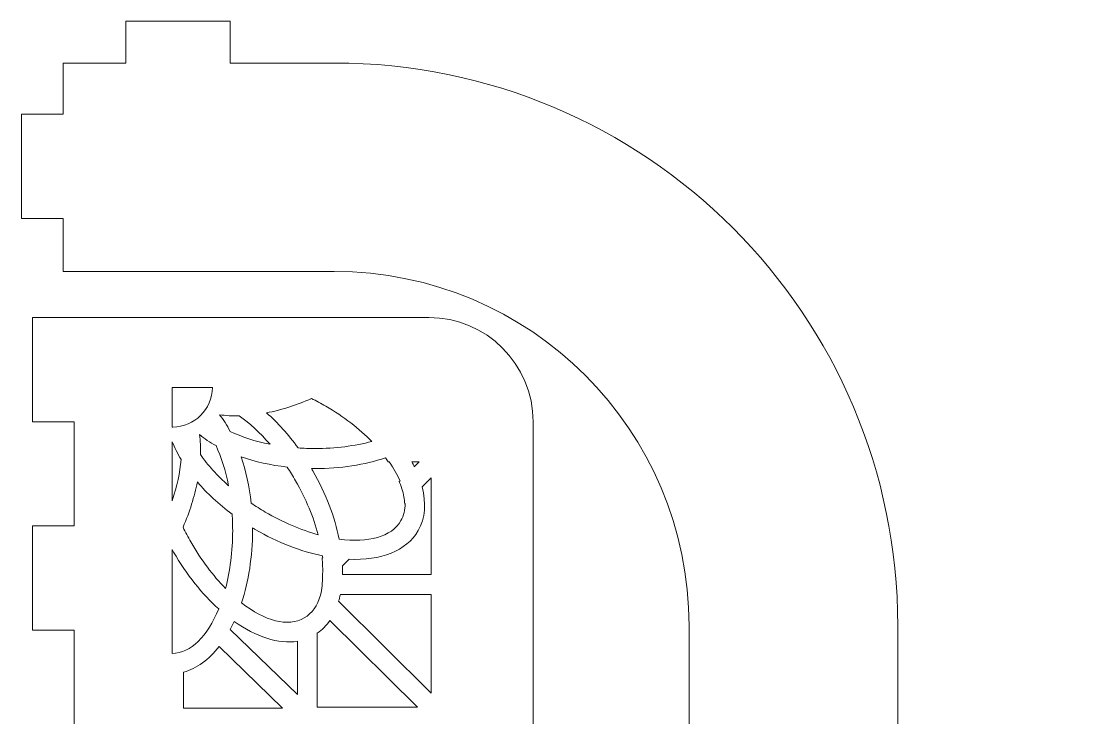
# Model space of a CAD drawing. Header units: millimetres. Extents: x -184 to 140, y -164 to 195.
# Drawn here: x 60.7 to 137.4, y -28.8 to 21.3 of the extents above; entities that cross this region are included whole.
import ezdxf

# ---------------------------------------------------------------- set-up
doc = ezdxf.new("R2010")
doc.units = ezdxf.units.MM
doc.header["$MEASUREMENT"] = 0
doc.layers.add('Layer 1', color=7, linetype='Continuous')

msp = doc.modelspace()

# ---------------------------------------------------------------- linework, layer by layer
at = {"layer": 'Layer 1', "color": 250, "lineweight": 15}
for points, knots in [([(63.6924, 18.3334), (63.6924, 18.3334), (63.6924, 14.6472), (63.6924, 14.6472), (63.6924, 14.6472), (63.6924, 14.6472), (60.6924, 14.6472), (60.6924, 14.6472), (60.6924, 14.6472), (60.6924, 14.6472), (60.6924, 7.1478), (60.6924, 7.1478), (60.6924, 7.1478), (60.6924, 7.1478), (63.6924, 7.1478), (63.6924, 7.1478), (63.6924, 7.1478), (63.6924, 7.1478), (63.6924, 3.3336), (63.6924, 3.3336), (63.6924, 3.3336), (63.6924, 3.3336), (83.1915, 3.3336), (83.1915, 3.3336), (83.1915, 3.3336), (97.2793, 3.3336), (108.692, -8.0795), (108.692, -22.1673), (108.692, -22.1673), (108.692, -22.1673), (108.692, -49.1671), (108.692, -49.1671), (108.692, -49.1671), (108.692, -53.2985), (112.0614, -56.6679), (116.1914, -56.6679), (116.1914, -56.6679), (116.1914, -56.6679), (123.6921, -56.6679), (123.6921, -56.6679), (123.6921, -56.6679), (123.6921, -56.6679), (126.6921, -56.6679), (126.6921, -56.6679), (126.6921, -56.6679), (126.6921, -56.6679), (126.6921, -49.1671), (126.6921, -49.1671), (126.6921, -49.1671), (126.6921, -49.1671), (123.6921, -49.1671), (123.6921, -49.1671), (123.6921, -49.1671), (123.6921, -49.1671), (123.6921, -22.1673), (123.6921, -22.1673), (123.6921, -22.1673), (123.6921, 0.1999), (105.5597, 18.3334), (83.1915, 18.3334), (83.1915, 18.3334), (83.1915, 18.3334), (75.6921, 18.3334), (75.6921, 18.3334), (75.6921, 18.3334), (75.6921, 18.3334), (75.6921, 21.3334), (75.6921, 21.3334), (75.6921, 21.3334), (75.6921, 21.3334), (68.1917, 21.3334), (68.1917, 21.3334), (68.1917, 21.3334), (68.1917, 21.3334), (68.1917, 18.3334), (68.1917, 18.3334), (68.1917, 18.3334), (68.1917, 18.3334), (63.6924, 18.3334), (63.6924, 18.3334)], [0, 0, 0, 0, 0.047619, 0.047619, 0.047619, 0.047619, 0.0952381, 0.0952381, 0.0952381, 0.0952381, 0.1428571, 0.1428571, 0.1428571, 0.1428571, 0.1904762, 0.1904762, 0.1904762, 0.1904762, 0.2380952, 0.2380952, 0.2380952, 0.2380952, 0.2857143, 0.2857143, 0.2857143, 0.2857143, 0.3333333, 0.3333333, 0.3333333, 0.3333333, 0.3809524, 0.3809524, 0.3809524, 0.3809524, 0.4285714, 0.4285714, 0.4285714, 0.4285714, 0.4761905, 0.4761905, 0.4761905, 0.4761905, 0.5238095, 0.5238095, 0.5238095, 0.5238095, 0.5714286, 0.5714286, 0.5714286, 0.5714286, 0.6190476, 0.6190476, 0.6190476, 0.6190476, 0.6666667, 0.6666667, 0.6666667, 0.6666667, 0.7142857, 0.7142857, 0.7142857, 0.7142857, 0.7619048, 0.7619048, 0.7619048, 0.7619048, 0.8095238, 0.8095238, 0.8095238, 0.8095238, 0.8571429, 0.8571429, 0.8571429, 0.8571429, 0.9047619, 0.9047619, 0.9047619, 0.9047619, 1, 1, 1, 1]), ([(64.4833, -7.4759), (64.4833, -7.4759), (61.4833, -7.4759), (61.4833, -7.4759), (61.4833, -7.4759), (61.4833, -7.4759), (61.4833, 0.0249), (61.4833, 0.0249), (61.4833, 0.0249), (61.4833, 0.0249), (64.4833, 0.0249), (64.4833, 0.0249), (64.4833, 0.0249), (64.4833, 0.0249), (89.9839, 0.0249), (89.9839, 0.0249), (89.9839, 0.0249), (94.1138, 0.0249), (97.4832, -3.3445), (97.4832, -7.4759), (97.4832, -7.4759), (97.4832, -7.4759), (97.4832, -41.4156), (97.4832, -41.4156), (97.4832, -41.4156), (97.4832, -57.9383), (113.9604, -71.4154), (130.4831, -71.4154), (130.4831, -71.4154), (130.4831, -71.4154), (130.4831, -110.5738), (130.4831, -110.5738), (130.4831, -110.5738), (130.4831, -112.0526), (131.2821, -113.3187), (132.6163, -113.9569), (132.6163, -113.9569), (135.4551, -115.313), (137.4159, -118.2125), (137.4159, -121.5678), (137.4159, -121.5678), (137.4159, -124.9248), (135.4551, -127.8228), (132.6163, -129.1801), (132.6163, -129.1801), (131.2821, -129.8183), (130.4831, -131.0847), (130.4831, -132.5631), (130.4831, -132.5631), (130.4831, -132.5631), (130.4831, -134.5794), (130.4831, -134.5794), (130.4831, -134.5794), (130.4831, -134.5794), (127.4831, -134.5794), (127.4831, -134.5794), (127.4831, -134.5794), (127.4831, -134.5794), (127.4831, -142.0787), (127.4831, -142.0787), (127.4831, -142.0787), (127.4831, -142.0787), (130.4831, -142.0787), (130.4831, -142.0787), (130.4831, -142.0787), (130.4831, -142.0787), (130.4831, -153.1717), (130.4831, -153.1717), (130.4831, -153.1717), (130.4831, -153.1717), (117.4303, -153.1717), (117.4303, -153.1717), (117.4303, -153.1717), (116.6048, -153.1717), (115.931, -152.498), (115.931, -151.671), (115.931, -151.671), (115.931, -150.8456), (115.2572, -150.1717), (114.4303, -150.1717), (114.4303, -150.1717), (114.4303, -150.1717), (77.5361, -150.1717), (77.5361, -150.1717), (77.5361, -150.1717), (76.7106, -150.1717), (76.0368, -150.8456), (76.0368, -151.671), (76.0368, -151.671), (76.0368, -152.498), (75.363, -153.1717), (74.5361, -153.1717), (74.5361, -153.1717), (74.5361, -153.1717), (64.4833, -153.1717), (64.4833, -153.1717), (64.4833, -153.1717), (64.4833, -153.1717), (64.4833, -142.4755), (64.4833, -142.4755), (64.4833, -142.4755), (64.4833, -142.4755), (61.4833, -142.4755), (61.4833, -142.4755), (61.4833, -142.4755), (61.4833, -142.4755), (61.4833, -134.9762), (61.4833, -134.9762), (61.4833, -134.9762), (61.4833, -134.9762), (64.4833, -134.9762), (64.4833, -134.9762), (64.4833, -134.9762), (64.4833, -134.9762), (64.4833, -127.4755), (64.4833, -127.4755), (64.4833, -127.4755), (64.4833, -127.4755), (61.4833, -127.4755), (61.4833, -127.4755), (61.4833, -127.4755), (61.4833, -127.4755), (61.4833, -119.9764), (61.4833, -119.9764), (61.4833, -119.9764), (61.4833, -119.9764), (64.4833, -119.9764), (64.4833, -119.9764), (64.4833, -119.9764), (64.4833, -119.9764), (64.4833, -112.4756), (64.4833, -112.4756), (64.4833, -112.4756), (64.4833, -112.4756), (61.4833, -112.4756), (61.4833, -112.4756), (61.4833, -112.4756), (61.4833, -112.4756), (61.4833, -104.9762), (61.4833, -104.9762), (61.4833, -104.9762), (61.4833, -104.9762), (64.4833, -104.9762), (64.4833, -104.9762), (64.4833, -104.9762), (64.4833, -104.9762), (64.4833, -97.4755), (64.4833, -97.4755), (64.4833, -97.4755), (64.4833, -97.4755), (61.4833, -97.4755), (61.4833, -97.4755), (61.4833, -97.4755), (61.4833, -97.4755), (61.4833, -89.9761), (61.4833, -89.9761), (61.4833, -89.9761), (61.4833, -89.9761), (64.4833, -89.9761), (64.4833, -89.9761), (64.4833, -89.9761), (64.4833, -89.9761), (64.4833, -82.4757), (64.4833, -82.4757), (64.4833, -82.4757), (64.4833, -82.4757), (61.4833, -82.4757), (61.4833, -82.4757), (61.4833, -82.4757), (61.4833, -82.4757), (61.4833, -74.9764), (61.4833, -74.9764), (61.4833, -74.9764), (61.4833, -74.9764), (64.4833, -74.9764), (64.4833, -74.9764), (64.4833, -74.9764), (64.4833, -74.9764), (64.4833, -67.4756), (64.4833, -67.4756), (64.4833, -67.4756), (64.4833, -67.4756), (61.4833, -67.4756), (61.4833, -67.4756), (61.4833, -67.4756), (61.4833, -67.4756), (61.4833, -59.9763), (61.4833, -59.9763), (61.4833, -59.9763), (61.4833, -59.9763), (64.4833, -59.9763), (64.4833, -59.9763), (64.4833, -59.9763), (64.4833, -59.9763), (64.4833, -52.4758), (64.4833, -52.4758), (64.4833, -52.4758), (64.4833, -52.4758), (61.4833, -52.4758), (61.4833, -52.4758), (61.4833, -52.4758), (61.4833, -52.4758), (61.4833, -44.9765), (61.4833, -44.9765), (61.4833, -44.9765), (61.4833, -44.9765), (64.4833, -44.9765), (64.4833, -44.9765), (64.4833, -44.9765), (64.4833, -44.9765), (64.4833, -37.4757), (64.4833, -37.4757), (64.4833, -37.4757), (64.4833, -37.4757), (61.4833, -37.4757), (61.4833, -37.4757), (61.4833, -37.4757), (61.4833, -37.4757), (61.4833, -29.975), (61.4833, -29.975), (61.4833, -29.975), (61.4833, -29.975), (64.4833, -29.975), (64.4833, -29.975), (64.4833, -29.975), (64.4833, -29.975), (64.4833, -22.476), (64.4833, -22.476), (64.4833, -22.476), (64.4833, -22.476), (61.4833, -22.476), (61.4833, -22.476), (61.4833, -22.476), (61.4833, -22.476), (61.4833, -14.9752), (61.4833, -14.9752), (61.4833, -14.9752), (61.4833, -14.9752), (64.4833, -14.9752), (64.4833, -14.9752), (64.4833, -14.9752), (64.4833, -14.9752), (64.4833, -7.4759), (64.4833, -7.4759)], [0, 0, 0, 0, 0.016129, 0.016129, 0.016129, 0.016129, 0.0322581, 0.0322581, 0.0322581, 0.0322581, 0.0483871, 0.0483871, 0.0483871, 0.0483871, 0.0645161, 0.0645161, 0.0645161, 0.0645161, 0.0806452, 0.0806452, 0.0806452, 0.0806452, 0.0967742, 0.0967742, 0.0967742, 0.0967742, 0.1129032, 0.1129032, 0.1129032, 0.1129032, 0.1290323, 0.1290323, 0.1290323, 0.1290323, 0.1451613, 0.1451613, 0.1451613, 0.1451613, 0.1612903, 0.1612903, 0.1612903, 0.1612903, 0.1774194, 0.1774194, 0.1774194, 0.1774194, 0.1935484, 0.1935484, 0.1935484, 0.1935484, 0.2096774, 0.2096774, 0.2096774, 0.2096774, 0.2258065, 0.2258065, 0.2258065, 0.2258065, 0.2419355, 0.2419355, 0.2419355, 0.2419355, 0.2580645, 0.2580645, 0.2580645, 0.2580645, 0.2741935, 0.2741935, 0.2741935, 0.2741935, 0.2903226, 0.2903226, 0.2903226, 0.2903226, 0.3064516, 0.3064516, 0.3064516, 0.3064516, 0.3225806, 0.3225806, 0.3225806, 0.3225806, 0.3387097, 0.3387097, 0.3387097, 0.3387097, 0.3548387, 0.3548387, 0.3548387, 0.3548387, 0.3709677, 0.3709677, 0.3709677, 0.3709677, 0.3870968, 0.3870968, 0.3870968, 0.3870968, 0.4032258, 0.4032258, 0.4032258, 0.4032258, 0.4193548, 0.4193548, 0.4193548, 0.4193548, 0.4354839, 0.4354839, 0.4354839, 0.4354839, 0.4516129, 0.4516129, 0.4516129, 0.4516129, 0.4677419, 0.4677419, 0.4677419, 0.4677419, 0.483871, 0.483871, 0.483871, 0.483871, 0.5, 0.5, 0.5, 0.5, 0.516129, 0.516129, 0.516129, 0.516129, 0.5322581, 0.5322581, 0.5322581, 0.5322581, 0.5483871, 0.5483871, 0.5483871, 0.5483871, 0.5645161, 0.5645161, 0.5645161, 0.5645161, 0.5806452, 0.5806452, 0.5806452, 0.5806452, 0.5967742, 0.5967742, 0.5967742, 0.5967742, 0.6129032, 0.6129032, 0.6129032, 0.6129032, 0.6290323, 0.6290323, 0.6290323, 0.6290323, 0.6451613, 0.6451613, 0.6451613, 0.6451613, 0.6612903, 0.6612903, 0.6612903, 0.6612903, 0.6774194, 0.6774194, 0.6774194, 0.6774194, 0.6935484, 0.6935484, 0.6935484, 0.6935484, 0.7096774, 0.7096774, 0.7096774, 0.7096774, 0.7258065, 0.7258065, 0.7258065, 0.7258065, 0.7419355, 0.7419355, 0.7419355, 0.7419355, 0.7580645, 0.7580645, 0.7580645, 0.7580645, 0.7741935, 0.7741935, 0.7741935, 0.7741935, 0.7903226, 0.7903226, 0.7903226, 0.7903226, 0.8064516, 0.8064516, 0.8064516, 0.8064516, 0.8225806, 0.8225806, 0.8225806, 0.8225806, 0.8387097, 0.8387097, 0.8387097, 0.8387097, 0.8548387, 0.8548387, 0.8548387, 0.8548387, 0.8709677, 0.8709677, 0.8709677, 0.8709677, 0.8870968, 0.8870968, 0.8870968, 0.8870968, 0.9032258, 0.9032258, 0.9032258, 0.9032258, 0.9193548, 0.9193548, 0.9193548, 0.9193548, 0.9354839, 0.9354839, 0.9354839, 0.9354839, 0.9516129, 0.9516129, 0.9516129, 0.9516129, 0.9677419, 0.9677419, 0.9677419, 0.9677419, 1, 1, 1, 1]), ([(74.4327, -5.0092), (74.4119, -6.5886), (73.1387, -7.8618), (71.572, -7.8618), (71.572, -7.8618), (71.572, -7.8618), (71.5318, -7.8604), (71.5318, -7.8604), (71.5318, -7.8604), (71.5318, -7.8604), (71.5318, -5.0092), (71.5318, -5.0092), (71.5318, -5.0092), (71.5318, -5.0092), (74.4327, -5.0092), (74.4327, -5.0092)], [0, 0, 0, 0, 0.2, 0.2, 0.2, 0.2, 0.4, 0.4, 0.4, 0.4, 0.6, 0.6, 0.6, 0.6, 1, 1, 1, 1]), ([(81.5546, -5.8058), (80.456, -6.2923), (79.3621, -6.6366), (78.3203, -6.8405), (78.3203, -6.8405), (79.1165, -7.5436), (79.8856, -8.3924), (80.5897, -9.3653), (80.5897, -9.3653), (80.9813, -9.3915), (81.3792, -9.4066), (81.7846, -9.4066), (81.7846, -9.4066), (83.2687, -9.4066), (84.6661, -9.2204), (85.8899, -8.894), (85.8899, -8.894), (84.9885, -7.9846), (83.8653, -7.1122), (82.5713, -6.3569), (82.5713, -6.3569), (82.2337, -6.1586), (81.8932, -5.9752), (81.5546, -5.8058)], [0, 0, 0, 0, 0.1428571, 0.1428571, 0.1428571, 0.1428571, 0.2857143, 0.2857143, 0.2857143, 0.2857143, 0.4285714, 0.4285714, 0.4285714, 0.4285714, 0.5714286, 0.5714286, 0.5714286, 0.5714286, 0.7142857, 0.7142857, 0.7142857, 0.7142857, 1, 1, 1, 1]), ([(76.3606, -7.0571), (75.8618, -7.0666), (75.3848, -7.0377), (74.9372, -6.9714), (74.9372, -6.9714), (75.2127, -7.3312), (75.4716, -7.7337), (75.7073, -8.1733), (75.7073, -8.1733), (76.5247, -8.5702), (77.4948, -8.887), (78.5683, -9.0994), (78.5683, -9.0994), (77.8543, -8.2682), (77.1032, -7.5778), (76.3606, -7.0571)], [0, 0, 0, 0, 0.2, 0.2, 0.2, 0.2, 0.4, 0.4, 0.4, 0.4, 0.6, 0.6, 0.6, 0.6, 1, 1, 1, 1]), ([(74.6863, -9.1985), (74.2496, -8.9547), (73.8513, -8.6887), (73.4957, -8.4033), (73.4957, -8.4033), (73.5578, -8.8552), (73.5811, -9.335), (73.5687, -9.8352), (73.5687, -9.8352), (74.0813, -10.5902), (74.7636, -11.355), (75.5877, -12.0828), (75.5877, -12.0828), (75.381, -11.0022), (75.0723, -10.024), (74.6863, -9.1985)], [0, 0, 0, 0, 0.2, 0.2, 0.2, 0.2, 0.4, 0.4, 0.4, 0.4, 0.6, 0.6, 0.6, 0.6, 1, 1, 1, 1]), ([(72.1781, -10.2057), (71.9206, -9.7746), (71.7071, -9.3417), (71.5389, -8.9159), (71.5389, -8.9159), (71.5389, -8.9159), (71.5318, -8.9339), (71.5318, -8.9339), (71.5318, -8.9339), (71.5318, -8.9339), (71.5318, -13.1602), (71.5318, -13.1602), (71.5318, -13.1602), (71.8874, -12.1198), (72.1037, -11.1165), (72.1781, -10.2057)], [0, 0, 0, 0, 0.2, 0.2, 0.2, 0.2, 0.4, 0.4, 0.4, 0.4, 0.6, 0.6, 0.6, 0.6, 1, 1, 1, 1]), ([(79.803, -10.7405), (78.611, -10.6054), (77.4948, -10.3517), (76.4915, -10.0018), (76.4915, -10.0018), (76.8319, -11.0132), (77.0785, -12.1378), (77.208, -13.3352), (77.208, -13.3352), (77.5333, -13.556), (77.8709, -13.7708), (78.2222, -13.9747), (78.2222, -13.9747), (79.5067, -14.7258), (80.8088, -15.2716), (82.0312, -15.6063), (82.0312, -15.6063), (81.7006, -14.3635), (81.1588, -13.0392), (80.4119, -11.7328), (80.4119, -11.7328), (80.2165, -11.3896), (80.0122, -11.0587), (79.803, -10.7405)], [0, 0, 0, 0, 0.1428571, 0.1428571, 0.1428571, 0.1428571, 0.2857143, 0.2857143, 0.2857143, 0.2857143, 0.4285714, 0.4285714, 0.4285714, 0.4285714, 0.5714286, 0.5714286, 0.5714286, 0.5714286, 0.7142857, 0.7142857, 0.7142857, 0.7142857, 1, 1, 1, 1]), ([(86.8681, -10.072), (85.3716, -10.5683), (83.6367, -10.852), (81.7846, -10.852), (81.7846, -10.852), (81.7087, -10.852), (81.6329, -10.8509), (81.5585, -10.8509), (81.5585, -10.8509), (81.5888, -10.9031), (81.6191, -10.9553), (81.6495, -11.0093), (81.6495, -11.0093), (82.5893, -12.6546), (83.219, -14.3427), (83.539, -15.9207), (83.539, -15.9207), (85.6239, -16.2071), (87.3034, -15.7771), (87.9801, -14.5935), (87.9801, -14.5935), (88.1882, -14.2284), (88.2877, -13.8163), (88.2877, -13.3711), (88.2877, -13.3711), (88.2877, -13.3711), (88.2503, -13.4085), (88.2503, -13.4085), (88.2503, -13.4085), (88.2503, -13.4085), (88.2503, -13.3877), (88.2503, -13.3877), (88.2503, -13.3877), (88.2503, -13.3877), (88.2432, -13.2635), (88.2432, -13.2635), (88.2432, -13.2635), (88.2432, -13.2635), (88.2323, -13.1369), (88.2323, -13.1369), (88.2323, -13.1369), (88.2323, -13.1369), (88.2157, -13.006), (88.2157, -13.006), (88.2157, -13.006), (88.2157, -13.006), (88.1939, -12.8709), (88.1939, -12.8709), (88.1939, -12.8709), (88.1939, -12.8709), (88.1663, -12.733), (88.1663, -12.733), (88.1663, -12.733), (88.1663, -12.733), (88.1332, -12.5911), (88.1332, -12.5911), (88.1332, -12.5911), (88.1332, -12.5911), (88.0947, -12.4465), (88.0947, -12.4465), (88.0947, -12.4465), (88.0947, -12.4465), (88.0506, -12.299), (88.0506, -12.299), (88.0506, -12.299), (88.0506, -12.299), (87.9995, -12.1488), (87.9995, -12.1488), (87.9995, -12.1488), (87.9995, -12.1488), (87.9444, -11.9946), (87.9444, -11.9946), (87.9444, -11.9946), (87.9444, -11.9946), (87.8824, -11.8387), (87.8824, -11.8387), (87.8824, -11.8387), (87.8824, -11.8387), (87.8605, -11.7893), (87.8605, -11.7893), (87.8605, -11.7893), (87.8605, -11.7893), (87.9127, -11.7367), (87.9127, -11.7367), (87.9127, -11.7367), (87.7225, -11.2905), (87.4608, -10.8301), (87.1355, -10.3669), (87.1355, -10.3669), (87.1355, -10.3669), (87.0667, -10.3669), (87.0667, -10.3669), (87.0667, -10.3669), (87.0667, -10.3669), (86.8681, -10.072), (86.8681, -10.072)], [0, 0, 0, 0, 0.04, 0.04, 0.04, 0.04, 0.08, 0.08, 0.08, 0.08, 0.12, 0.12, 0.12, 0.12, 0.16, 0.16, 0.16, 0.16, 0.2, 0.2, 0.2, 0.2, 0.24, 0.24, 0.24, 0.24, 0.28, 0.28, 0.28, 0.28, 0.32, 0.32, 0.32, 0.32, 0.36, 0.36, 0.36, 0.36, 0.4, 0.4, 0.4, 0.4, 0.44, 0.44, 0.44, 0.44, 0.48, 0.48, 0.48, 0.48, 0.52, 0.52, 0.52, 0.52, 0.56, 0.56, 0.56, 0.56, 0.6, 0.6, 0.6, 0.6, 0.64, 0.64, 0.64, 0.64, 0.68, 0.68, 0.68, 0.68, 0.72, 0.72, 0.72, 0.72, 0.76, 0.76, 0.76, 0.76, 0.8, 0.8, 0.8, 0.8, 0.84, 0.84, 0.84, 0.84, 0.88, 0.88, 0.88, 0.88, 0.92, 0.92, 0.92, 0.92, 1, 1, 1, 1]), ([(88.7562, -10.3669), (88.8207, -10.484), (88.8828, -10.6001), (88.9421, -10.7172), (88.9421, -10.7172), (88.9421, -10.7172), (89.2949, -10.3669), (89.2949, -10.3669), (89.2949, -10.3669), (89.2949, -10.3669), (88.7562, -10.3669), (88.7562, -10.3669)], [0, 0, 0, 0, 0.25, 0.25, 0.25, 0.25, 0.5, 0.5, 0.5, 0.5, 1, 1, 1, 1]), ([(75.8452, -14.1289), (74.8807, -13.4096), (74.0386, -12.6243), (73.344, -11.814), (73.344, -11.814), (73.1387, -12.8628), (72.7969, -13.961), (72.316, -15.0648), (72.316, -15.0648), (72.4882, -15.419), (72.6759, -15.7757), (72.8784, -16.1299), (72.8784, -16.1299), (73.6195, -17.4295), (74.4782, -18.5609), (75.3697, -19.4689), (75.3697, -19.4689), (75.6978, -18.2261), (75.8837, -16.8051), (75.8837, -15.2948), (75.8837, -15.2948), (75.8837, -14.8994), (75.8699, -14.511), (75.8452, -14.1289)], [0, 0, 0, 0, 0.1428571, 0.1428571, 0.1428571, 0.1428571, 0.2857143, 0.2857143, 0.2857143, 0.2857143, 0.4285714, 0.4285714, 0.4285714, 0.4285714, 0.5714286, 0.5714286, 0.5714286, 0.5714286, 0.7142857, 0.7142857, 0.7142857, 0.7142857, 1, 1, 1, 1]), ([(89.5016, -12.1682), (89.8046, -13.3228), (89.733, -14.4129), (89.2176, -15.3156), (89.2176, -15.3156), (88.3769, -16.7874), (86.5249, -17.4722), (84.2498, -17.3773), (84.2498, -17.3773), (84.2498, -17.3773), (83.7771, -17.8458), (83.7771, -17.8458), (83.7771, -17.8458), (83.7855, -18.0578), (83.787, -18.2659), (83.7827, -18.4712), (83.7827, -18.4712), (83.7827, -18.4712), (90.1602, -18.4712), (90.1602, -18.4712), (90.1602, -18.4712), (90.1602, -18.4712), (90.1602, -11.5134), (90.1602, -11.5134), (90.1602, -11.5134), (90.1602, -11.5134), (89.5016, -12.1682), (89.5016, -12.1682)], [0, 0, 0, 0, 0.125, 0.125, 0.125, 0.125, 0.25, 0.25, 0.25, 0.25, 0.375, 0.375, 0.375, 0.375, 0.5, 0.5, 0.5, 0.5, 0.625, 0.625, 0.625, 0.625, 0.75, 0.75, 0.75, 0.75, 1, 1, 1, 1]), ([(82.3385, -17.1317), (80.7855, -16.8065), (79.1264, -16.1715), (77.5072, -15.2275), (77.5072, -15.2275), (77.4422, -15.1886), (77.3777, -15.1502), (77.3114, -15.1103), (77.3114, -15.1103), (77.3128, -15.1724), (77.3128, -15.2342), (77.3128, -15.2948), (77.3128, -15.2948), (77.3128, -17.1952), (77.0235, -18.9743), (76.5204, -20.5025), (76.5204, -20.5025), (78.1852, -21.8061), (79.8524, -22.283), (81.0226, -21.5993), (81.0226, -21.5993), (81.5888, -21.2688), (81.9804, -20.7008), (82.2023, -19.9638), (82.2023, -19.9638), (82.2023, -19.9638), (82.209, -19.9349), (82.209, -19.9349), (82.209, -19.9349), (82.209, -19.9349), (82.2393, -19.779), (82.2393, -19.779), (82.2393, -19.779), (82.2393, -19.779), (82.2668, -19.6178), (82.2668, -19.6178), (82.2668, -19.6178), (82.2668, -19.6178), (82.2905, -19.4523), (82.2905, -19.4523), (82.2905, -19.4523), (82.2905, -19.4523), (82.3095, -19.2802), (82.3095, -19.2802), (82.3095, -19.2802), (82.3095, -19.2802), (82.3261, -19.1052), (82.3261, -19.1052), (82.3261, -19.1052), (82.3261, -19.1052), (82.337, -18.9246), (82.337, -18.9246), (82.337, -18.9246), (82.337, -18.9246), (82.3441, -18.7401), (82.3441, -18.7401), (82.3441, -18.7401), (82.3441, -18.7401), (82.3455, -18.6519), (82.3455, -18.6519), (82.3455, -18.6519), (82.3455, -18.6519), (82.3455, -18.6381), (82.3455, -18.6381), (82.3455, -18.6381), (82.3455, -18.6381), (82.3522, -18.4518), (82.3522, -18.4518), (82.3522, -18.4518), (82.3522, -18.4518), (82.355, -18.2631), (82.355, -18.2631), (82.355, -18.2631), (82.355, -18.2631), (82.3536, -18.0701), (82.3536, -18.0701), (82.3536, -18.0701), (82.3536, -18.0701), (82.3469, -17.8733), (82.3469, -17.8733), (82.3469, -17.8733), (82.3469, -17.8733), (82.337, -17.6719), (82.337, -17.6719), (82.337, -17.6719), (82.337, -17.6719), (82.3081, -17.2958), (82.3081, -17.2958), (82.3081, -17.2958), (82.3081, -17.2958), (82.3536, -17.2517), (82.3536, -17.2517), (82.3536, -17.2517), (82.3494, -17.2118), (82.3441, -17.172), (82.3385, -17.1317)], [0, 0, 0, 0, 0.04, 0.04, 0.04, 0.04, 0.08, 0.08, 0.08, 0.08, 0.12, 0.12, 0.12, 0.12, 0.16, 0.16, 0.16, 0.16, 0.2, 0.2, 0.2, 0.2, 0.24, 0.24, 0.24, 0.24, 0.28, 0.28, 0.28, 0.28, 0.32, 0.32, 0.32, 0.32, 0.36, 0.36, 0.36, 0.36, 0.4, 0.4, 0.4, 0.4, 0.44, 0.44, 0.44, 0.44, 0.48, 0.48, 0.48, 0.48, 0.52, 0.52, 0.52, 0.52, 0.56, 0.56, 0.56, 0.56, 0.6, 0.6, 0.6, 0.6, 0.64, 0.64, 0.64, 0.64, 0.68, 0.68, 0.68, 0.68, 0.72, 0.72, 0.72, 0.72, 0.76, 0.76, 0.76, 0.76, 0.8, 0.8, 0.8, 0.8, 0.84, 0.84, 0.84, 0.84, 0.88, 0.88, 0.88, 0.88, 0.92, 0.92, 0.92, 0.92, 1, 1, 1, 1]), ([(74.8821, -20.9449), (73.6982, -19.8781), (72.575, -18.4892), (71.6408, -16.8534), (71.6408, -16.8534), (71.6038, -16.7899), (71.5678, -16.7253), (71.5318, -16.6604), (71.5318, -16.6604), (71.5318, -16.6604), (71.5332, -24.1489), (71.5332, -24.1489), (71.5332, -24.1489), (72.8812, -24.1489), (74.0842, -22.9018), (74.8821, -20.9449)], [0, 0, 0, 0, 0.2, 0.2, 0.2, 0.2, 0.4, 0.4, 0.4, 0.4, 0.6, 0.6, 0.6, 0.6, 1, 1, 1, 1]), ([(83.6229, -19.9169), (83.5883, -20.0824), (83.5485, -20.2436), (83.503, -20.4006), (83.503, -20.4006), (83.503, -20.4006), (90.1602, -27.0042), (90.1602, -27.0042), (90.1602, -27.0042), (90.1602, -27.0042), (90.1602, -19.9169), (90.1602, -19.9169), (90.1602, -19.9169), (90.1602, -19.9169), (83.6229, -19.9169), (83.6229, -19.9169)], [0, 0, 0, 0, 0.2, 0.2, 0.2, 0.2, 0.4, 0.4, 0.4, 0.4, 0.6, 0.6, 0.6, 0.6, 1, 1, 1, 1]), ([(80.5403, -23.2722), (79.1733, -23.4874), (77.5664, -22.9554), (75.9955, -21.8406), (75.9955, -21.8406), (75.9045, -22.0389), (75.8078, -22.2304), (75.7087, -22.4167), (75.7087, -22.4167), (75.7087, -22.4167), (80.547, -27.1171), (80.547, -27.1171), (80.547, -27.1171), (80.547, -27.1171), (80.5428, -24.8572), (80.5428, -24.8572), (80.5428, -24.8572), (80.5428, -24.8572), (80.5403, -23.2722), (80.5403, -23.2722)], [0, 0, 0, 0, 0.1666667, 0.1666667, 0.1666667, 0.1666667, 0.3333333, 0.3333333, 0.3333333, 0.3333333, 0.5, 0.5, 0.5, 0.5, 0.6666667, 0.6666667, 0.6666667, 0.6666667, 1, 1, 1, 1]), ([(82.8704, -21.7785), (82.621, -22.1451), (82.3205, -22.4566), (81.9691, -22.7018), (81.9691, -22.7018), (81.9691, -22.7018), (81.9691, -28.0199), (81.9691, -28.0199), (81.9691, -28.0199), (81.9691, -28.0199), (89.164, -28.0199), (89.164, -28.0199), (89.164, -28.0199), (89.164, -28.0199), (82.8704, -21.7785), (82.8704, -21.7785)], [0, 0, 0, 0, 0.2, 0.2, 0.2, 0.2, 0.4, 0.4, 0.4, 0.4, 0.6, 0.6, 0.6, 0.6, 1, 1, 1, 1]), ([(74.9135, -23.65), (74.1752, -24.6008), (73.3042, -25.2485), (72.3601, -25.4898), (72.3601, -25.4898), (72.3601, -25.4898), (72.3601, -28.0802), (72.3601, -28.0802), (72.3601, -28.0802), (72.3601, -28.0802), (79.4735, -28.0802), (79.4735, -28.0802), (79.4735, -28.0802), (79.4735, -28.0802), (74.9135, -23.65), (74.9135, -23.65)], [0, 0, 0, 0, 0.2, 0.2, 0.2, 0.2, 0.4, 0.4, 0.4, 0.4, 0.6, 0.6, 0.6, 0.6, 1, 1, 1, 1])]:
    msp.add_open_spline(points, degree=3, knots=knots, dxfattribs=at)
at = {"layer": 'Layer 1', "color": 177, "lineweight": 5}
for points, knots in [([(64.4833, -7.4759), (64.4833, -7.4759), (61.4833, -7.4759), (61.4833, -7.4759), (61.4833, -7.4759), (61.4833, -7.4759), (61.4833, 0.0249), (61.4833, 0.0249), (61.4833, 0.0249), (61.4833, 0.0249), (64.4833, 0.0249), (64.4833, 0.0249), (64.4833, 0.0249), (64.4833, 0.0249), (89.9839, 0.0249), (89.9839, 0.0249), (89.9839, 0.0249), (94.1138, 0.0249), (97.4832, -3.3445), (97.4832, -7.4759), (97.4832, -7.4759), (97.4832, -7.4759), (97.4832, -41.4156), (97.4832, -41.4156), (97.4832, -41.4156), (97.4832, -57.9383), (113.9604, -71.4154), (130.4831, -71.4154), (130.4831, -71.4154), (130.4831, -71.4154), (130.4831, -110.5738), (130.4831, -110.5738), (130.4831, -110.5738), (130.4831, -112.0526), (131.2821, -113.3187), (132.6163, -113.9569), (132.6163, -113.9569), (135.4551, -115.313), (137.4159, -118.2125), (137.4159, -121.5678), (137.4159, -121.5678), (137.4159, -124.9248), (135.4551, -127.8228), (132.6163, -129.1801), (132.6163, -129.1801), (131.2821, -129.8183), (130.4831, -131.0847), (130.4831, -132.5631), (130.4831, -132.5631), (130.4831, -132.5631), (130.4831, -134.5794), (130.4831, -134.5794), (130.4831, -134.5794), (130.4831, -134.5794), (127.4831, -134.5794), (127.4831, -134.5794), (127.4831, -134.5794), (127.4831, -134.5794), (127.4831, -142.0787), (127.4831, -142.0787), (127.4831, -142.0787), (127.4831, -142.0787), (130.4831, -142.0787), (130.4831, -142.0787), (130.4831, -142.0787), (130.4831, -142.0787), (130.4831, -153.1717), (130.4831, -153.1717), (130.4831, -153.1717), (130.4831, -153.1717), (117.4303, -153.1717), (117.4303, -153.1717), (117.4303, -153.1717), (116.6048, -153.1717), (115.931, -152.498), (115.931, -151.671), (115.931, -151.671), (115.931, -150.8456), (115.2572, -150.1717), (114.4303, -150.1717), (114.4303, -150.1717), (114.4303, -150.1717), (77.5361, -150.1717), (77.5361, -150.1717), (77.5361, -150.1717), (76.7106, -150.1717), (76.0368, -150.8456), (76.0368, -151.671), (76.0368, -151.671), (76.0368, -152.498), (75.363, -153.1717), (74.5361, -153.1717), (74.5361, -153.1717), (74.5361, -153.1717), (64.4833, -153.1717), (64.4833, -153.1717), (64.4833, -153.1717), (64.4833, -153.1717), (64.4833, -142.4755), (64.4833, -142.4755), (64.4833, -142.4755), (64.4833, -142.4755), (61.4833, -142.4755), (61.4833, -142.4755), (61.4833, -142.4755), (61.4833, -142.4755), (61.4833, -134.9762), (61.4833, -134.9762), (61.4833, -134.9762), (61.4833, -134.9762), (64.4833, -134.9762), (64.4833, -134.9762), (64.4833, -134.9762), (64.4833, -134.9762), (64.4833, -127.4755), (64.4833, -127.4755), (64.4833, -127.4755), (64.4833, -127.4755), (61.4833, -127.4755), (61.4833, -127.4755), (61.4833, -127.4755), (61.4833, -127.4755), (61.4833, -119.9764), (61.4833, -119.9764), (61.4833, -119.9764), (61.4833, -119.9764), (64.4833, -119.9764), (64.4833, -119.9764), (64.4833, -119.9764), (64.4833, -119.9764), (64.4833, -112.4756), (64.4833, -112.4756), (64.4833, -112.4756), (64.4833, -112.4756), (61.4833, -112.4756), (61.4833, -112.4756), (61.4833, -112.4756), (61.4833, -112.4756), (61.4833, -104.9762), (61.4833, -104.9762), (61.4833, -104.9762), (61.4833, -104.9762), (64.4833, -104.9762), (64.4833, -104.9762), (64.4833, -104.9762), (64.4833, -104.9762), (64.4833, -97.4755), (64.4833, -97.4755), (64.4833, -97.4755), (64.4833, -97.4755), (61.4833, -97.4755), (61.4833, -97.4755), (61.4833, -97.4755), (61.4833, -97.4755), (61.4833, -89.9761), (61.4833, -89.9761), (61.4833, -89.9761), (61.4833, -89.9761), (64.4833, -89.9761), (64.4833, -89.9761), (64.4833, -89.9761), (64.4833, -89.9761), (64.4833, -82.4757), (64.4833, -82.4757), (64.4833, -82.4757), (64.4833, -82.4757), (61.4833, -82.4757), (61.4833, -82.4757), (61.4833, -82.4757), (61.4833, -82.4757), (61.4833, -74.9764), (61.4833, -74.9764), (61.4833, -74.9764), (61.4833, -74.9764), (64.4833, -74.9764), (64.4833, -74.9764), (64.4833, -74.9764), (64.4833, -74.9764), (64.4833, -67.4756), (64.4833, -67.4756), (64.4833, -67.4756), (64.4833, -67.4756), (61.4833, -67.4756), (61.4833, -67.4756), (61.4833, -67.4756), (61.4833, -67.4756), (61.4833, -59.9763), (61.4833, -59.9763), (61.4833, -59.9763), (61.4833, -59.9763), (64.4833, -59.9763), (64.4833, -59.9763), (64.4833, -59.9763), (64.4833, -59.9763), (64.4833, -52.4758), (64.4833, -52.4758), (64.4833, -52.4758), (64.4833, -52.4758), (61.4833, -52.4758), (61.4833, -52.4758), (61.4833, -52.4758), (61.4833, -52.4758), (61.4833, -44.9765), (61.4833, -44.9765), (61.4833, -44.9765), (61.4833, -44.9765), (64.4833, -44.9765), (64.4833, -44.9765), (64.4833, -44.9765), (64.4833, -44.9765), (64.4833, -37.4757), (64.4833, -37.4757), (64.4833, -37.4757), (64.4833, -37.4757), (61.4833, -37.4757), (61.4833, -37.4757), (61.4833, -37.4757), (61.4833, -37.4757), (61.4833, -29.975), (61.4833, -29.975), (61.4833, -29.975), (61.4833, -29.975), (64.4833, -29.975), (64.4833, -29.975), (64.4833, -29.975), (64.4833, -29.975), (64.4833, -22.476), (64.4833, -22.476), (64.4833, -22.476), (64.4833, -22.476), (61.4833, -22.476), (61.4833, -22.476), (61.4833, -22.476), (61.4833, -22.476), (61.4833, -14.9752), (61.4833, -14.9752), (61.4833, -14.9752), (61.4833, -14.9752), (64.4833, -14.9752), (64.4833, -14.9752), (64.4833, -14.9752), (64.4833, -14.9752), (64.4833, -7.4759), (64.4833, -7.4759)], [0, 0, 0, 0, 0.016129, 0.016129, 0.016129, 0.016129, 0.0322581, 0.0322581, 0.0322581, 0.0322581, 0.0483871, 0.0483871, 0.0483871, 0.0483871, 0.0645161, 0.0645161, 0.0645161, 0.0645161, 0.0806452, 0.0806452, 0.0806452, 0.0806452, 0.0967742, 0.0967742, 0.0967742, 0.0967742, 0.1129032, 0.1129032, 0.1129032, 0.1129032, 0.1290323, 0.1290323, 0.1290323, 0.1290323, 0.1451613, 0.1451613, 0.1451613, 0.1451613, 0.1612903, 0.1612903, 0.1612903, 0.1612903, 0.1774194, 0.1774194, 0.1774194, 0.1774194, 0.1935484, 0.1935484, 0.1935484, 0.1935484, 0.2096774, 0.2096774, 0.2096774, 0.2096774, 0.2258065, 0.2258065, 0.2258065, 0.2258065, 0.2419355, 0.2419355, 0.2419355, 0.2419355, 0.2580645, 0.2580645, 0.2580645, 0.2580645, 0.2741935, 0.2741935, 0.2741935, 0.2741935, 0.2903226, 0.2903226, 0.2903226, 0.2903226, 0.3064516, 0.3064516, 0.3064516, 0.3064516, 0.3225806, 0.3225806, 0.3225806, 0.3225806, 0.3387097, 0.3387097, 0.3387097, 0.3387097, 0.3548387, 0.3548387, 0.3548387, 0.3548387, 0.3709677, 0.3709677, 0.3709677, 0.3709677, 0.3870968, 0.3870968, 0.3870968, 0.3870968, 0.4032258, 0.4032258, 0.4032258, 0.4032258, 0.4193548, 0.4193548, 0.4193548, 0.4193548, 0.4354839, 0.4354839, 0.4354839, 0.4354839, 0.4516129, 0.4516129, 0.4516129, 0.4516129, 0.4677419, 0.4677419, 0.4677419, 0.4677419, 0.483871, 0.483871, 0.483871, 0.483871, 0.5, 0.5, 0.5, 0.5, 0.516129, 0.516129, 0.516129, 0.516129, 0.5322581, 0.5322581, 0.5322581, 0.5322581, 0.5483871, 0.5483871, 0.5483871, 0.5483871, 0.5645161, 0.5645161, 0.5645161, 0.5645161, 0.5806452, 0.5806452, 0.5806452, 0.5806452, 0.5967742, 0.5967742, 0.5967742, 0.5967742, 0.6129032, 0.6129032, 0.6129032, 0.6129032, 0.6290323, 0.6290323, 0.6290323, 0.6290323, 0.6451613, 0.6451613, 0.6451613, 0.6451613, 0.6612903, 0.6612903, 0.6612903, 0.6612903, 0.6774194, 0.6774194, 0.6774194, 0.6774194, 0.6935484, 0.6935484, 0.6935484, 0.6935484, 0.7096774, 0.7096774, 0.7096774, 0.7096774, 0.7258065, 0.7258065, 0.7258065, 0.7258065, 0.7419355, 0.7419355, 0.7419355, 0.7419355, 0.7580645, 0.7580645, 0.7580645, 0.7580645, 0.7741935, 0.7741935, 0.7741935, 0.7741935, 0.7903226, 0.7903226, 0.7903226, 0.7903226, 0.8064516, 0.8064516, 0.8064516, 0.8064516, 0.8225806, 0.8225806, 0.8225806, 0.8225806, 0.8387097, 0.8387097, 0.8387097, 0.8387097, 0.8548387, 0.8548387, 0.8548387, 0.8548387, 0.8709677, 0.8709677, 0.8709677, 0.8709677, 0.8870968, 0.8870968, 0.8870968, 0.8870968, 0.9032258, 0.9032258, 0.9032258, 0.9032258, 0.9193548, 0.9193548, 0.9193548, 0.9193548, 0.9354839, 0.9354839, 0.9354839, 0.9354839, 0.9516129, 0.9516129, 0.9516129, 0.9516129, 0.9677419, 0.9677419, 0.9677419, 0.9677419, 1, 1, 1, 1]), ([(74.4327, -5.0092), (74.4119, -6.5886), (73.1387, -7.8618), (71.572, -7.8618), (71.572, -7.8618), (71.572, -7.8618), (71.5318, -7.8604), (71.5318, -7.8604), (71.5318, -7.8604), (71.5318, -7.8604), (71.5318, -5.0092), (71.5318, -5.0092), (71.5318, -5.0092), (71.5318, -5.0092), (74.4327, -5.0092), (74.4327, -5.0092)], [0, 0, 0, 0, 0.2, 0.2, 0.2, 0.2, 0.4, 0.4, 0.4, 0.4, 0.6, 0.6, 0.6, 0.6, 1, 1, 1, 1]), ([(81.5546, -5.8058), (80.456, -6.2923), (79.3621, -6.6366), (78.3203, -6.8405), (78.3203, -6.8405), (79.1165, -7.5436), (79.8856, -8.3924), (80.5897, -9.3653), (80.5897, -9.3653), (80.9813, -9.3915), (81.3792, -9.4066), (81.7846, -9.4066), (81.7846, -9.4066), (83.2687, -9.4066), (84.6661, -9.2204), (85.8899, -8.894), (85.8899, -8.894), (84.9885, -7.9846), (83.8653, -7.1122), (82.5713, -6.3569), (82.5713, -6.3569), (82.2337, -6.1586), (81.8932, -5.9752), (81.5546, -5.8058)], [0, 0, 0, 0, 0.1428571, 0.1428571, 0.1428571, 0.1428571, 0.2857143, 0.2857143, 0.2857143, 0.2857143, 0.4285714, 0.4285714, 0.4285714, 0.4285714, 0.5714286, 0.5714286, 0.5714286, 0.5714286, 0.7142857, 0.7142857, 0.7142857, 0.7142857, 1, 1, 1, 1]), ([(76.3606, -7.0571), (75.8618, -7.0666), (75.3848, -7.0377), (74.9372, -6.9714), (74.9372, -6.9714), (75.2127, -7.3312), (75.4716, -7.7337), (75.7073, -8.1733), (75.7073, -8.1733), (76.5247, -8.5702), (77.4948, -8.887), (78.5683, -9.0994), (78.5683, -9.0994), (77.8543, -8.2682), (77.1032, -7.5778), (76.3606, -7.0571)], [0, 0, 0, 0, 0.2, 0.2, 0.2, 0.2, 0.4, 0.4, 0.4, 0.4, 0.6, 0.6, 0.6, 0.6, 1, 1, 1, 1]), ([(74.6863, -9.1985), (74.2496, -8.9547), (73.8513, -8.6887), (73.4957, -8.4033), (73.4957, -8.4033), (73.5578, -8.8552), (73.5811, -9.335), (73.5687, -9.8352), (73.5687, -9.8352), (74.0813, -10.5902), (74.7636, -11.355), (75.5877, -12.0828), (75.5877, -12.0828), (75.381, -11.0022), (75.0723, -10.024), (74.6863, -9.1985)], [0, 0, 0, 0, 0.2, 0.2, 0.2, 0.2, 0.4, 0.4, 0.4, 0.4, 0.6, 0.6, 0.6, 0.6, 1, 1, 1, 1]), ([(72.1781, -10.2057), (71.9206, -9.7746), (71.7071, -9.3417), (71.5389, -8.9159), (71.5389, -8.9159), (71.5389, -8.9159), (71.5318, -8.9339), (71.5318, -8.9339), (71.5318, -8.9339), (71.5318, -8.9339), (71.5318, -13.1602), (71.5318, -13.1602), (71.5318, -13.1602), (71.8874, -12.1198), (72.1037, -11.1165), (72.1781, -10.2057)], [0, 0, 0, 0, 0.2, 0.2, 0.2, 0.2, 0.4, 0.4, 0.4, 0.4, 0.6, 0.6, 0.6, 0.6, 1, 1, 1, 1]), ([(79.803, -10.7405), (78.611, -10.6054), (77.4948, -10.3517), (76.4915, -10.0018), (76.4915, -10.0018), (76.8319, -11.0132), (77.0785, -12.1378), (77.208, -13.3352), (77.208, -13.3352), (77.5333, -13.556), (77.8709, -13.7708), (78.2222, -13.9747), (78.2222, -13.9747), (79.5067, -14.7258), (80.8088, -15.2716), (82.0312, -15.6063), (82.0312, -15.6063), (81.7006, -14.3635), (81.1588, -13.0392), (80.4119, -11.7328), (80.4119, -11.7328), (80.2165, -11.3896), (80.0122, -11.0587), (79.803, -10.7405)], [0, 0, 0, 0, 0.1428571, 0.1428571, 0.1428571, 0.1428571, 0.2857143, 0.2857143, 0.2857143, 0.2857143, 0.4285714, 0.4285714, 0.4285714, 0.4285714, 0.5714286, 0.5714286, 0.5714286, 0.5714286, 0.7142857, 0.7142857, 0.7142857, 0.7142857, 1, 1, 1, 1]), ([(86.8681, -10.072), (85.3716, -10.5683), (83.6367, -10.852), (81.7846, -10.852), (81.7846, -10.852), (81.7087, -10.852), (81.6329, -10.8509), (81.5585, -10.8509), (81.5585, -10.8509), (81.5888, -10.9031), (81.6191, -10.9553), (81.6495, -11.0093), (81.6495, -11.0093), (82.5893, -12.6546), (83.219, -14.3427), (83.539, -15.9207), (83.539, -15.9207), (85.6239, -16.2071), (87.3034, -15.7771), (87.9801, -14.5935), (87.9801, -14.5935), (88.1882, -14.2284), (88.2877, -13.8163), (88.2877, -13.3711), (88.2877, -13.3711), (88.2877, -13.3711), (88.2503, -13.4085), (88.2503, -13.4085), (88.2503, -13.4085), (88.2503, -13.4085), (88.2503, -13.3877), (88.2503, -13.3877), (88.2503, -13.3877), (88.2503, -13.3877), (88.2432, -13.2635), (88.2432, -13.2635), (88.2432, -13.2635), (88.2432, -13.2635), (88.2323, -13.1369), (88.2323, -13.1369), (88.2323, -13.1369), (88.2323, -13.1369), (88.2157, -13.006), (88.2157, -13.006), (88.2157, -13.006), (88.2157, -13.006), (88.1939, -12.8709), (88.1939, -12.8709), (88.1939, -12.8709), (88.1939, -12.8709), (88.1663, -12.733), (88.1663, -12.733), (88.1663, -12.733), (88.1663, -12.733), (88.1332, -12.5911), (88.1332, -12.5911), (88.1332, -12.5911), (88.1332, -12.5911), (88.0947, -12.4465), (88.0947, -12.4465), (88.0947, -12.4465), (88.0947, -12.4465), (88.0506, -12.299), (88.0506, -12.299), (88.0506, -12.299), (88.0506, -12.299), (87.9995, -12.1488), (87.9995, -12.1488), (87.9995, -12.1488), (87.9995, -12.1488), (87.9444, -11.9946), (87.9444, -11.9946), (87.9444, -11.9946), (87.9444, -11.9946), (87.8824, -11.8387), (87.8824, -11.8387), (87.8824, -11.8387), (87.8824, -11.8387), (87.8605, -11.7893), (87.8605, -11.7893), (87.8605, -11.7893), (87.8605, -11.7893), (87.9127, -11.7367), (87.9127, -11.7367), (87.9127, -11.7367), (87.7225, -11.2905), (87.4608, -10.8301), (87.1355, -10.3669), (87.1355, -10.3669), (87.1355, -10.3669), (87.0667, -10.3669), (87.0667, -10.3669), (87.0667, -10.3669), (87.0667, -10.3669), (86.8681, -10.072), (86.8681, -10.072)], [0, 0, 0, 0, 0.04, 0.04, 0.04, 0.04, 0.08, 0.08, 0.08, 0.08, 0.12, 0.12, 0.12, 0.12, 0.16, 0.16, 0.16, 0.16, 0.2, 0.2, 0.2, 0.2, 0.24, 0.24, 0.24, 0.24, 0.28, 0.28, 0.28, 0.28, 0.32, 0.32, 0.32, 0.32, 0.36, 0.36, 0.36, 0.36, 0.4, 0.4, 0.4, 0.4, 0.44, 0.44, 0.44, 0.44, 0.48, 0.48, 0.48, 0.48, 0.52, 0.52, 0.52, 0.52, 0.56, 0.56, 0.56, 0.56, 0.6, 0.6, 0.6, 0.6, 0.64, 0.64, 0.64, 0.64, 0.68, 0.68, 0.68, 0.68, 0.72, 0.72, 0.72, 0.72, 0.76, 0.76, 0.76, 0.76, 0.8, 0.8, 0.8, 0.8, 0.84, 0.84, 0.84, 0.84, 0.88, 0.88, 0.88, 0.88, 0.92, 0.92, 0.92, 0.92, 1, 1, 1, 1]), ([(88.7562, -10.3669), (88.8207, -10.484), (88.8828, -10.6001), (88.9421, -10.7172), (88.9421, -10.7172), (88.9421, -10.7172), (89.2949, -10.3669), (89.2949, -10.3669), (89.2949, -10.3669), (89.2949, -10.3669), (88.7562, -10.3669), (88.7562, -10.3669)], [0, 0, 0, 0, 0.25, 0.25, 0.25, 0.25, 0.5, 0.5, 0.5, 0.5, 1, 1, 1, 1]), ([(75.8452, -14.1289), (74.8807, -13.4096), (74.0386, -12.6243), (73.344, -11.814), (73.344, -11.814), (73.1387, -12.8628), (72.7969, -13.961), (72.316, -15.0648), (72.316, -15.0648), (72.4882, -15.419), (72.6759, -15.7757), (72.8784, -16.1299), (72.8784, -16.1299), (73.6195, -17.4295), (74.4782, -18.5609), (75.3697, -19.4689), (75.3697, -19.4689), (75.6978, -18.2261), (75.8837, -16.8051), (75.8837, -15.2948), (75.8837, -15.2948), (75.8837, -14.8994), (75.8699, -14.511), (75.8452, -14.1289)], [0, 0, 0, 0, 0.1428571, 0.1428571, 0.1428571, 0.1428571, 0.2857143, 0.2857143, 0.2857143, 0.2857143, 0.4285714, 0.4285714, 0.4285714, 0.4285714, 0.5714286, 0.5714286, 0.5714286, 0.5714286, 0.7142857, 0.7142857, 0.7142857, 0.7142857, 1, 1, 1, 1]), ([(89.5016, -12.1682), (89.8046, -13.3228), (89.733, -14.4129), (89.2176, -15.3156), (89.2176, -15.3156), (88.3769, -16.7874), (86.5249, -17.4722), (84.2498, -17.3773), (84.2498, -17.3773), (84.2498, -17.3773), (83.7771, -17.8458), (83.7771, -17.8458), (83.7771, -17.8458), (83.7855, -18.0578), (83.787, -18.2659), (83.7827, -18.4712), (83.7827, -18.4712), (83.7827, -18.4712), (90.1602, -18.4712), (90.1602, -18.4712), (90.1602, -18.4712), (90.1602, -18.4712), (90.1602, -11.5134), (90.1602, -11.5134), (90.1602, -11.5134), (90.1602, -11.5134), (89.5016, -12.1682), (89.5016, -12.1682)], [0, 0, 0, 0, 0.125, 0.125, 0.125, 0.125, 0.25, 0.25, 0.25, 0.25, 0.375, 0.375, 0.375, 0.375, 0.5, 0.5, 0.5, 0.5, 0.625, 0.625, 0.625, 0.625, 0.75, 0.75, 0.75, 0.75, 1, 1, 1, 1]), ([(82.3385, -17.1317), (80.7855, -16.8065), (79.1264, -16.1715), (77.5072, -15.2275), (77.5072, -15.2275), (77.4422, -15.1886), (77.3777, -15.1502), (77.3114, -15.1103), (77.3114, -15.1103), (77.3128, -15.1724), (77.3128, -15.2342), (77.3128, -15.2948), (77.3128, -15.2948), (77.3128, -17.1952), (77.0235, -18.9743), (76.5204, -20.5025), (76.5204, -20.5025), (78.1852, -21.8061), (79.8524, -22.283), (81.0226, -21.5993), (81.0226, -21.5993), (81.5888, -21.2688), (81.9804, -20.7008), (82.2023, -19.9638), (82.2023, -19.9638), (82.2023, -19.9638), (82.209, -19.9349), (82.209, -19.9349), (82.209, -19.9349), (82.209, -19.9349), (82.2393, -19.779), (82.2393, -19.779), (82.2393, -19.779), (82.2393, -19.779), (82.2668, -19.6178), (82.2668, -19.6178), (82.2668, -19.6178), (82.2668, -19.6178), (82.2905, -19.4523), (82.2905, -19.4523), (82.2905, -19.4523), (82.2905, -19.4523), (82.3095, -19.2802), (82.3095, -19.2802), (82.3095, -19.2802), (82.3095, -19.2802), (82.3261, -19.1052), (82.3261, -19.1052), (82.3261, -19.1052), (82.3261, -19.1052), (82.337, -18.9246), (82.337, -18.9246), (82.337, -18.9246), (82.337, -18.9246), (82.3441, -18.7401), (82.3441, -18.7401), (82.3441, -18.7401), (82.3441, -18.7401), (82.3455, -18.6519), (82.3455, -18.6519), (82.3455, -18.6519), (82.3455, -18.6519), (82.3455, -18.6381), (82.3455, -18.6381), (82.3455, -18.6381), (82.3455, -18.6381), (82.3522, -18.4518), (82.3522, -18.4518), (82.3522, -18.4518), (82.3522, -18.4518), (82.355, -18.2631), (82.355, -18.2631), (82.355, -18.2631), (82.355, -18.2631), (82.3536, -18.0701), (82.3536, -18.0701), (82.3536, -18.0701), (82.3536, -18.0701), (82.3469, -17.8733), (82.3469, -17.8733), (82.3469, -17.8733), (82.3469, -17.8733), (82.337, -17.6719), (82.337, -17.6719), (82.337, -17.6719), (82.337, -17.6719), (82.3081, -17.2958), (82.3081, -17.2958), (82.3081, -17.2958), (82.3081, -17.2958), (82.3536, -17.2517), (82.3536, -17.2517), (82.3536, -17.2517), (82.3494, -17.2118), (82.3441, -17.172), (82.3385, -17.1317)], [0, 0, 0, 0, 0.04, 0.04, 0.04, 0.04, 0.08, 0.08, 0.08, 0.08, 0.12, 0.12, 0.12, 0.12, 0.16, 0.16, 0.16, 0.16, 0.2, 0.2, 0.2, 0.2, 0.24, 0.24, 0.24, 0.24, 0.28, 0.28, 0.28, 0.28, 0.32, 0.32, 0.32, 0.32, 0.36, 0.36, 0.36, 0.36, 0.4, 0.4, 0.4, 0.4, 0.44, 0.44, 0.44, 0.44, 0.48, 0.48, 0.48, 0.48, 0.52, 0.52, 0.52, 0.52, 0.56, 0.56, 0.56, 0.56, 0.6, 0.6, 0.6, 0.6, 0.64, 0.64, 0.64, 0.64, 0.68, 0.68, 0.68, 0.68, 0.72, 0.72, 0.72, 0.72, 0.76, 0.76, 0.76, 0.76, 0.8, 0.8, 0.8, 0.8, 0.84, 0.84, 0.84, 0.84, 0.88, 0.88, 0.88, 0.88, 0.92, 0.92, 0.92, 0.92, 1, 1, 1, 1]), ([(74.8821, -20.9449), (73.6982, -19.8781), (72.575, -18.4892), (71.6408, -16.8534), (71.6408, -16.8534), (71.6038, -16.7899), (71.5678, -16.7253), (71.5318, -16.6604), (71.5318, -16.6604), (71.5318, -16.6604), (71.5332, -24.1489), (71.5332, -24.1489), (71.5332, -24.1489), (72.8812, -24.1489), (74.0842, -22.9018), (74.8821, -20.9449)], [0, 0, 0, 0, 0.2, 0.2, 0.2, 0.2, 0.4, 0.4, 0.4, 0.4, 0.6, 0.6, 0.6, 0.6, 1, 1, 1, 1]), ([(83.6229, -19.9169), (83.5883, -20.0824), (83.5485, -20.2436), (83.503, -20.4006), (83.503, -20.4006), (83.503, -20.4006), (90.1602, -27.0042), (90.1602, -27.0042), (90.1602, -27.0042), (90.1602, -27.0042), (90.1602, -19.9169), (90.1602, -19.9169), (90.1602, -19.9169), (90.1602, -19.9169), (83.6229, -19.9169), (83.6229, -19.9169)], [0, 0, 0, 0, 0.2, 0.2, 0.2, 0.2, 0.4, 0.4, 0.4, 0.4, 0.6, 0.6, 0.6, 0.6, 1, 1, 1, 1]), ([(80.5403, -23.2722), (79.1733, -23.4874), (77.5664, -22.9554), (75.9955, -21.8406), (75.9955, -21.8406), (75.9045, -22.0389), (75.8078, -22.2304), (75.7087, -22.4167), (75.7087, -22.4167), (75.7087, -22.4167), (80.547, -27.1171), (80.547, -27.1171), (80.547, -27.1171), (80.547, -27.1171), (80.5428, -24.8572), (80.5428, -24.8572), (80.5428, -24.8572), (80.5428, -24.8572), (80.5403, -23.2722), (80.5403, -23.2722)], [0, 0, 0, 0, 0.1666667, 0.1666667, 0.1666667, 0.1666667, 0.3333333, 0.3333333, 0.3333333, 0.3333333, 0.5, 0.5, 0.5, 0.5, 0.6666667, 0.6666667, 0.6666667, 0.6666667, 1, 1, 1, 1]), ([(82.8704, -21.7785), (82.621, -22.1451), (82.3205, -22.4566), (81.9691, -22.7018), (81.9691, -22.7018), (81.9691, -22.7018), (81.9691, -28.0199), (81.9691, -28.0199), (81.9691, -28.0199), (81.9691, -28.0199), (89.164, -28.0199), (89.164, -28.0199), (89.164, -28.0199), (89.164, -28.0199), (82.8704, -21.7785), (82.8704, -21.7785)], [0, 0, 0, 0, 0.2, 0.2, 0.2, 0.2, 0.4, 0.4, 0.4, 0.4, 0.6, 0.6, 0.6, 0.6, 1, 1, 1, 1]), ([(74.9135, -23.65), (74.1752, -24.6008), (73.3042, -25.2485), (72.3601, -25.4898), (72.3601, -25.4898), (72.3601, -25.4898), (72.3601, -28.0802), (72.3601, -28.0802), (72.3601, -28.0802), (72.3601, -28.0802), (79.4735, -28.0802), (79.4735, -28.0802), (79.4735, -28.0802), (79.4735, -28.0802), (74.9135, -23.65), (74.9135, -23.65)], [0, 0, 0, 0, 0.2, 0.2, 0.2, 0.2, 0.4, 0.4, 0.4, 0.4, 0.6, 0.6, 0.6, 0.6, 1, 1, 1, 1])]:
    msp.add_open_spline(points, degree=3, knots=knots, dxfattribs=at)

doc.saveas('drawing.dxf')
